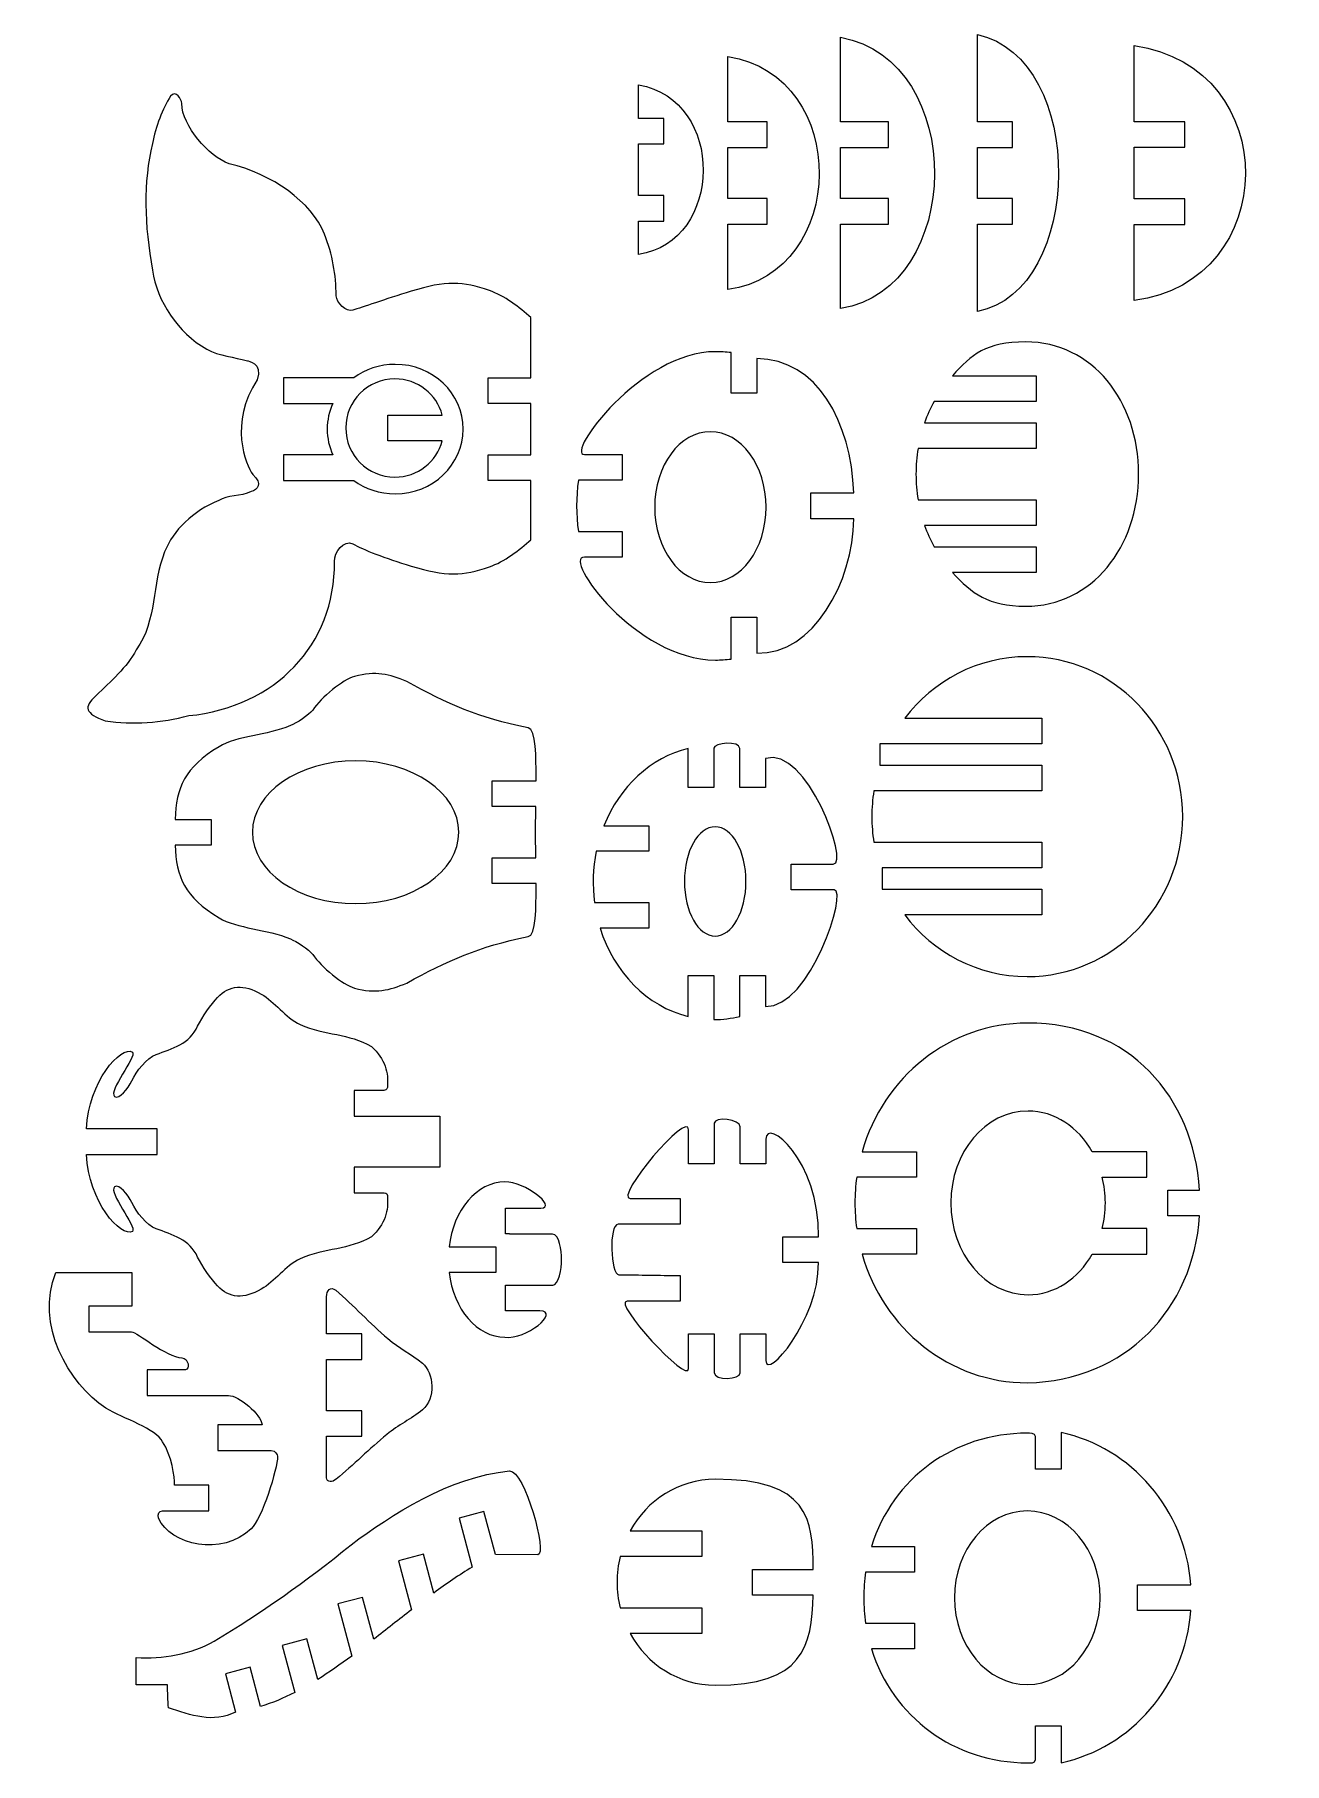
# Model space of a CAD drawing. Header units: inches. Extents: x 40 to 186, y 142 to 345.
import ezdxf

# ---------------------------------------------------------------- set-up
doc = ezdxf.new("R2010")
doc.units = ezdxf.units.IN
doc.header["$MEASUREMENT"] = 0
doc.layers.add('Capa 1', color=7, linetype='Continuous')

msp = doc.modelspace()

# ---------------------------------------------------------------- linework, layer by layer
at = {"layer": 'Capa 1', "lineweight": 20}
for points, knots in [([(133.88, 312.6), (148.33, 314.93), (148.69, 341.65), (133.88, 344.34), (133.88, 344.34), (133.88, 334.46), (133.88, 334.46), (133.88, 334.46), (139.47, 334.46), (139.47, 334.46), (139.47, 334.46), (139.47, 331.46), (139.47, 331.46), (139.47, 331.46), (133.88, 331.46), (133.88, 331.46), (133.88, 331.46), (133.88, 325.47), (133.88, 325.47), (133.88, 325.47), (139.47, 325.47), (139.47, 325.47), (139.47, 325.47), (139.47, 322.47), (139.47, 322.47), (139.47, 322.47), (133.88, 322.47), (133.88, 322.47), (133.88, 322.47), (133.88, 312.6), (133.88, 312.6), (133.88, 312.6), (133.88, 312.6), (133.88, 312.6)], [0, 0, 0, 0, 1, 1, 1, 2, 2, 2, 3, 3, 3, 4, 4, 4, 5, 5, 5, 6, 6, 6, 7, 7, 7, 8, 8, 8, 9, 9, 9, 10, 10, 10, 11, 11, 11, 11]), ([(149.87, 312.27), (162.36, 314.65), (162.67, 341.92), (149.87, 344.66), (149.87, 344.66), (149.87, 334.46), (149.87, 334.46), (149.87, 334.46), (153.99, 334.46), (153.99, 334.46), (153.99, 334.46), (153.99, 331.46), (153.99, 331.46), (153.99, 331.46), (149.87, 331.46), (149.87, 331.46), (149.87, 331.46), (149.87, 325.47), (149.87, 325.47), (149.87, 325.47), (153.99, 325.47), (153.99, 325.47), (153.99, 325.47), (153.99, 322.47), (153.99, 322.47), (153.99, 322.47), (149.87, 322.47), (149.87, 322.47), (149.87, 322.47), (149.87, 312.27), (149.87, 312.27), (149.87, 312.27), (149.87, 312.27), (149.87, 312.27)], [0, 0, 0, 0, 1, 1, 1, 2, 2, 2, 3, 3, 3, 4, 4, 4, 5, 5, 5, 6, 6, 6, 7, 7, 7, 8, 8, 8, 9, 9, 9, 10, 10, 10, 11, 11, 11, 11]), ([(120.7, 314.83), (134.72, 316.76), (135.15, 339.8), (120.7, 342.11), (120.7, 342.11), (120.7, 334.46), (120.7, 334.46), (120.7, 334.46), (125.27, 334.46), (125.27, 334.46), (125.27, 334.46), (125.27, 331.46), (125.27, 331.46), (125.27, 331.46), (120.7, 331.46), (120.7, 331.46), (120.7, 331.46), (120.7, 325.47), (120.7, 325.47), (120.7, 325.47), (125.27, 325.47), (125.27, 325.47), (125.27, 325.47), (125.27, 322.47), (125.27, 322.47), (125.27, 322.47), (120.7, 322.47), (120.7, 322.47), (120.7, 322.47), (120.7, 314.83), (120.7, 314.83), (120.7, 314.83), (120.7, 314.83), (120.7, 314.83)], [0, 0, 0, 0, 1, 1, 1, 2, 2, 2, 3, 3, 3, 4, 4, 4, 5, 5, 5, 6, 6, 6, 7, 7, 7, 8, 8, 8, 9, 9, 9, 10, 10, 10, 11, 11, 11, 11]), ([(168.19, 313.55), (185.34, 315.74), (185.76, 340.86), (168.19, 343.38), (168.19, 343.38), (168.19, 334.47), (168.19, 334.47), (168.19, 334.47), (174.13, 334.47), (174.13, 334.47), (174.13, 334.47), (174.13, 331.47), (174.13, 331.47), (174.13, 331.47), (168.19, 331.47), (168.19, 331.47), (168.19, 331.47), (168.19, 325.46), (168.19, 325.46), (168.19, 325.46), (174.13, 325.46), (174.13, 325.46), (174.13, 325.46), (174.13, 322.46), (174.13, 322.46), (174.13, 322.46), (168.19, 322.46), (168.19, 322.46), (168.19, 322.46), (168.19, 313.55), (168.19, 313.55), (168.19, 313.55), (168.19, 313.55), (168.19, 313.55)], [0, 0, 0, 0, 1, 1, 1, 2, 2, 2, 3, 3, 3, 4, 4, 4, 5, 5, 5, 6, 6, 6, 7, 7, 7, 8, 8, 8, 9, 9, 9, 10, 10, 10, 11, 11, 11, 11]), ([(74.9, 314.1), (74.92, 313.29), (76.1, 312.16), (76.85, 312.41), (77.91, 312.73), (80.6, 313.7), (83.66, 314.63), (87.74, 315.88), (89.67, 315.82), (92.83, 314.72), (94.5, 314.13), (96.38, 312.73), (97.65, 311.55), (97.65, 309.47), (97.65, 307.39), (97.65, 305.31), (97.65, 305.31), (97.65, 304.51), (97.65, 304.51), (97.65, 304.51), (92.65, 304.51), (92.65, 304.51), (92.65, 304.51), (92.65, 301.51), (92.65, 301.51), (92.65, 301.51), (97.65, 301.51), (97.65, 301.51), (97.65, 301.51), (97.65, 295.51), (97.65, 295.51), (97.65, 295.51), (92.65, 295.51), (92.65, 295.51), (92.65, 295.51), (92.65, 292.51), (92.65, 292.51), (92.65, 292.51), (97.65, 292.51), (97.65, 292.51), (97.65, 292.51), (97.65, 291.8), (97.65, 291.8), (97.65, 289.72), (97.65, 287.64), (97.65, 285.56), (96.38, 284.38), (94.5, 282.98), (92.83, 282.39), (89.67, 281.29), (87.74, 281.25), (83.66, 282.48), (80.61, 283.39), (77.99, 284.41), (76.86, 285.08), (75.78, 285.58), (74.67, 284.13), (74.71, 283.01), (74.76, 273.2), (67.78, 266.03), (57.66, 264.98), (54.47, 264.14), (51.15, 263.88), (47.9, 264.39), (45.56, 265.23), (45.29, 265.97), (46.84, 267.33), (48.56, 268.98), (50.41, 270.63), (51.52, 272.68), (54.03, 276.23), (53.28, 280.28), (54.84, 284.15), (55.84, 286.68), (58.13, 288.91), (61.19, 290.15), (62.15, 290.83), (63.73, 290.54), (64.95, 291.21), (65.72, 291.37), (66.36, 292.11), (65.15, 293.2), (64.29, 294.3), (62.35, 299.25), (65.66, 304.27), (66.4, 306.27), (64.52, 306.49), (64.52, 306.49), (62.94, 306.94), (61.27, 307.04), (59.77, 307.84), (56.36, 309.81), (53.96, 313.42), (53.43, 317.09), (52.47, 322.32), (52.31, 327.44), (53.43, 331.91), (53.78, 333.87), (54.6, 336.03), (55.54, 337.44), (56.15, 338.24), (56.81, 337.09), (56.84, 336.61), (56.84, 333.98), (60.06, 330.39), (62.37, 329.55), (67.38, 328.39), (72.04, 325.06), (73.54, 321.32), (74.46, 318.92), (74.89, 316.57), (74.9, 314.1), (74.9, 314.1), (74.9, 314.1), (74.9, 314.1)], [0, 0, 0, 0, 1, 1, 1, 2, 2, 2, 3, 3, 3, 4, 4, 4, 5, 5, 5, 6, 6, 6, 7, 7, 7, 8, 8, 8, 9, 9, 9, 10, 10, 10, 11, 11, 11, 12, 12, 12, 13, 13, 13, 14, 14, 14, 15, 15, 15, 16, 16, 16, 17, 17, 17, 18, 18, 18, 19, 19, 19, 20, 20, 20, 21, 21, 21, 22, 22, 22, 23, 23, 23, 24, 24, 24, 25, 25, 25, 26, 26, 26, 27, 27, 27, 28, 28, 28, 29, 29, 29, 30, 30, 30, 31, 31, 31, 32, 32, 32, 33, 33, 33, 34, 34, 34, 35, 35, 35, 36, 36, 36, 37, 37, 37, 38, 38, 38, 38]), ([(110.24, 318.94), (120.21, 320.4), (120.45, 337.09), (110.24, 338.77), (110.24, 338.77), (110.24, 334.86), (110.24, 334.86), (110.24, 334.86), (113.19, 334.86), (113.19, 334.86), (113.19, 334.86), (113.19, 331.86), (113.19, 331.86), (113.19, 331.86), (110.24, 331.86), (110.24, 331.86), (110.24, 331.86), (110.24, 325.85), (110.24, 325.85), (110.24, 325.85), (113.19, 325.85), (113.19, 325.85), (113.19, 325.85), (113.19, 322.85), (113.19, 322.85), (113.19, 322.85), (110.24, 322.85), (110.24, 322.85), (110.24, 322.85), (110.24, 318.94), (110.24, 318.94), (110.24, 318.94), (110.24, 318.94), (110.24, 318.94)], [0, 0, 0, 0, 1, 1, 1, 2, 2, 2, 3, 3, 3, 4, 4, 4, 5, 5, 5, 6, 6, 6, 7, 7, 7, 8, 8, 8, 9, 9, 9, 10, 10, 10, 11, 11, 11, 11]), ([(103.23, 292.52), (103.23, 292.52), (108.32, 292.52), (108.32, 292.52), (108.32, 292.52), (108.32, 295.52), (108.32, 295.52), (108.32, 295.52), (103.93, 295.52), (103.93, 295.52), (101.63, 295.52), (110.52, 307.56), (119.24, 307.56), (119.86, 307.56), (120.47, 307.52), (121.08, 307.45), (121.08, 307.45), (121.08, 302.71), (121.08, 302.71), (121.08, 302.71), (124.08, 302.71), (124.08, 302.71), (124.08, 302.71), (124.08, 306.75), (124.08, 306.75), (131.15, 306.71), (135.1, 299.33), (135.42, 291.03), (135.42, 291.03), (130.41, 291.03), (130.41, 291.03), (130.41, 291.03), (130.41, 288.02), (130.41, 288.02), (130.41, 288.02), (135.42, 288.02), (135.42, 288.02), (135.34, 280.6), (130.68, 272.1), (124.08, 272.3), (124.08, 272.3), (124.08, 276.49), (124.08, 276.49), (124.08, 276.49), (121.08, 276.49), (121.08, 276.49), (121.08, 276.49), (121.08, 271.6), (121.08, 271.6), (120.47, 271.53), (119.86, 271.49), (119.24, 271.49), (109.93, 271.49), (101.28, 283.53), (103.92, 283.53), (103.92, 283.53), (108.32, 283.53), (108.32, 283.53), (108.32, 283.53), (108.32, 286.53), (108.32, 286.53), (108.32, 286.53), (103.23, 286.53), (103.23, 286.53), (102.93, 288.51), (102.93, 290.54), (103.23, 292.52), (103.23, 292.52), (103.23, 292.52), (103.23, 292.52)], [0, 0, 0, 0, 1, 1, 1, 2, 2, 2, 3, 3, 3, 4, 4, 4, 5, 5, 5, 6, 6, 6, 7, 7, 7, 8, 8, 8, 9, 9, 9, 10, 10, 10, 11, 11, 11, 12, 12, 12, 13, 13, 13, 14, 14, 14, 15, 15, 15, 16, 16, 16, 17, 17, 17, 18, 18, 18, 19, 19, 19, 20, 20, 20, 21, 21, 21, 22, 22, 22, 23, 23, 23, 23]), ([(142.69, 293.24), (142.69, 294.27), (142.77, 295.27), (142.93, 296.24), (147.53, 296.24), (152.13, 296.24), (156.73, 296.24), (156.73, 297.24), (156.73, 298.24), (156.73, 299.24), (152.38, 299.24), (148.04, 299.24), (143.69, 299.24), (143.99, 300.12), (144.37, 300.95), (144.8, 301.74), (148.78, 301.74), (152.75, 301.74), (156.73, 301.74), (156.73, 302.74), (156.73, 303.74), (156.73, 304.74), (153.47, 304.74), (150.21, 304.74), (146.94, 304.74), (149.22, 307.2), (150.82, 308.7), (155.53, 308.7), (163.32, 308.7), (168.72, 301.78), (168.72, 293.24), (168.72, 284.7), (163.26, 277.78), (155.53, 277.78), (151.11, 277.78), (149.22, 279.28), (146.94, 281.74), (150.21, 281.74), (153.47, 281.74), (156.73, 281.74), (156.73, 282.74), (156.73, 283.74), (156.73, 284.74), (152.75, 284.74), (148.78, 284.74), (144.8, 284.74), (144.37, 285.53), (143.99, 286.37), (143.69, 287.24), (148.04, 287.24), (152.38, 287.24), (156.73, 287.24), (156.73, 288.24), (156.73, 289.24), (156.73, 290.24), (152.13, 290.24), (147.53, 290.24), (142.93, 290.24), (142.77, 291.21), (142.69, 292.22), (142.69, 293.24), (142.69, 293.24), (142.69, 293.24), (142.69, 293.24)], [0, 0, 0, 0, 1, 1, 1, 2, 2, 2, 3, 3, 3, 4, 4, 4, 5, 5, 5, 6, 6, 6, 7, 7, 7, 8, 8, 8, 9, 9, 9, 10, 10, 10, 11, 11, 11, 12, 12, 12, 13, 13, 13, 14, 14, 14, 15, 15, 15, 16, 16, 16, 17, 17, 17, 18, 18, 18, 19, 19, 19, 20, 20, 20, 21, 21, 21, 21]), ([(73.85, 298.51), (73.85, 299.57), (74.08, 300.59), (74.5, 301.51), (74.5, 301.51), (68.72, 301.51), (68.72, 301.51), (68.72, 301.51), (68.72, 304.51), (68.72, 304.51), (68.72, 304.51), (76.95, 304.51), (76.95, 304.51), (78.29, 305.49), (79.97, 306.08), (81.8, 306.08), (86.19, 306.08), (89.75, 302.69), (89.75, 298.51), (89.75, 294.33), (86.19, 290.93), (81.8, 290.93), (79.97, 290.93), (78.29, 291.52), (76.95, 292.51), (76.95, 292.51), (68.72, 292.51), (68.72, 292.51), (68.72, 292.51), (68.72, 295.51), (68.72, 295.51), (68.72, 295.51), (74.5, 295.51), (74.5, 295.51), (74.08, 296.43), (73.85, 297.44), (73.85, 298.51), (73.85, 298.51), (73.85, 298.51), (73.85, 298.51)], [0, 0, 0, 0, 1, 1, 1, 2, 2, 2, 3, 3, 3, 4, 4, 4, 5, 5, 5, 6, 6, 6, 7, 7, 7, 8, 8, 8, 9, 9, 9, 10, 10, 10, 11, 11, 11, 12, 12, 12, 13, 13, 13, 13]), ([(76.02, 298.64), (76.02, 301.81), (78.59, 304.38), (81.76, 304.38), (84.41, 304.38), (86.65, 302.58), (87.31, 300.14), (87.31, 300.14), (80.95, 300.14), (80.95, 300.14), (80.95, 300.14), (80.95, 297.14), (80.95, 297.14), (80.95, 297.14), (87.31, 297.14), (87.31, 297.14), (86.65, 294.69), (84.41, 292.89), (81.76, 292.89), (78.59, 292.89), (76.02, 295.46), (76.02, 298.64), (76.02, 298.64), (76.02, 298.64), (76.02, 298.64)], [0, 0, 0, 0, 1, 1, 1, 2, 2, 2, 3, 3, 3, 4, 4, 4, 5, 5, 5, 6, 6, 6, 7, 7, 7, 8, 8, 8, 8]), ([(112.14, 289.37), (112.14, 294.25), (115.06, 298.2), (118.65, 298.2), (122.25, 298.2), (125.16, 294.25), (125.16, 289.37), (125.16, 284.5), (122.25, 280.55), (118.65, 280.55), (115.06, 280.55), (112.14, 284.5), (112.14, 289.37), (112.14, 289.37), (112.14, 289.37), (112.14, 289.37)], [0, 0, 0, 0, 1, 1, 1, 2, 2, 2, 3, 3, 3, 4, 4, 4, 5, 5, 5, 5]), ([(137.53, 253.17), (137.53, 254.19), (137.61, 255.19), (137.76, 256.17), (137.76, 256.17), (157.41, 256.17), (157.41, 256.17), (157.41, 256.17), (157.41, 259.17), (157.41, 259.17), (157.41, 259.17), (138.48, 259.17), (138.48, 259.17), (138.48, 259.17), (138.48, 261.67), (138.48, 261.67), (138.48, 261.67), (157.41, 261.67), (157.41, 261.67), (157.41, 261.67), (157.41, 264.67), (157.41, 264.67), (157.41, 264.67), (141.37, 264.67), (141.37, 264.67), (144.69, 269.05), (149.88, 271.88), (155.7, 271.88), (165.74, 271.88), (173.88, 263.5), (173.88, 253.17), (173.88, 242.84), (165.74, 234.46), (155.7, 234.46), (149.88, 234.46), (144.69, 237.28), (141.37, 241.67), (141.37, 241.67), (157.41, 241.67), (157.41, 241.67), (157.41, 241.67), (157.41, 244.67), (157.41, 244.67), (157.41, 244.67), (138.75, 244.67), (138.75, 244.67), (138.75, 244.67), (138.75, 247.17), (138.75, 247.17), (138.75, 247.17), (157.41, 247.17), (157.41, 247.17), (157.41, 247.17), (157.41, 250.17), (157.41, 250.17), (157.41, 250.17), (137.76, 250.17), (137.76, 250.17), (137.61, 251.15), (137.53, 252.15), (137.53, 253.17), (137.53, 253.17), (137.53, 253.17), (137.53, 253.17)], [0, 0, 0, 0, 1, 1, 1, 2, 2, 2, 3, 3, 3, 4, 4, 4, 5, 5, 5, 6, 6, 6, 7, 7, 7, 8, 8, 8, 9, 9, 9, 10, 10, 10, 11, 11, 11, 12, 12, 12, 13, 13, 13, 14, 14, 14, 15, 15, 15, 16, 16, 16, 17, 17, 17, 18, 18, 18, 19, 19, 19, 20, 20, 20, 21, 21, 21, 21]), ([(98.22, 251.34), (98.22, 251.34), (98.24, 248.34), (98.24, 248.34), (98.24, 248.34), (93.12, 248.34), (93.12, 248.34), (93.12, 248.34), (93.12, 245.34), (93.12, 245.34), (93.12, 245.34), (98.27, 245.34), (98.27, 245.34), (98.27, 245.34), (98.28, 244.66), (98.28, 244.66), (98.26, 242.88), (98.29, 239.21), (97.33, 239.13), (91.54, 237.96), (87.93, 236.33), (83.14, 233.69), (81.12, 232.85), (79.5, 232.43), (77.04, 233.11), (75.67, 233.47), (73.16, 235.59), (72.15, 237.04), (71.72, 237.61), (70.23, 238.61), (69.55, 238.86), (66.83, 240.03), (63.29, 240.06), (61.2, 241.33), (57.14, 243.79), (56.22, 246.11), (56.06, 249.84), (56.06, 249.84), (60.27, 249.84), (60.27, 249.84), (60.27, 249.84), (60.27, 252.84), (60.27, 252.84), (60.27, 252.84), (56.06, 252.84), (56.06, 252.84), (56.22, 256.57), (57.14, 258.89), (61.2, 261.35), (63.29, 262.62), (66.83, 262.65), (69.55, 263.82), (70.23, 264.07), (71.72, 265.07), (72.15, 265.64), (73.16, 267.1), (75.67, 269.22), (77.04, 269.57), (79.5, 270.25), (81.12, 269.84), (83.14, 268.99), (87.93, 266.35), (91.54, 264.72), (97.33, 263.55), (98.29, 263.47), (98.26, 259.8), (98.28, 258.02), (98.28, 258.02), (98.27, 257.34), (98.27, 257.34), (98.27, 257.34), (93.12, 257.34), (93.12, 257.34), (93.12, 257.34), (93.12, 254.34), (93.12, 254.34), (93.12, 254.34), (98.24, 254.34), (98.24, 254.34), (98.24, 254.34), (98.22, 251.34), (98.22, 251.34), (98.22, 251.34), (98.22, 251.34), (98.22, 251.34)], [0, 0, 0, 0, 1, 1, 1, 2, 2, 2, 3, 3, 3, 4, 4, 4, 5, 5, 5, 6, 6, 6, 7, 7, 7, 8, 8, 8, 9, 9, 9, 10, 10, 10, 11, 11, 11, 12, 12, 12, 13, 13, 13, 14, 14, 14, 15, 15, 15, 16, 16, 16, 17, 17, 17, 18, 18, 18, 19, 19, 19, 20, 20, 20, 21, 21, 21, 22, 22, 22, 23, 23, 23, 24, 24, 24, 25, 25, 25, 26, 26, 26, 27, 27, 27, 28, 28, 28, 28]), ([(105.31, 249.11), (105.31, 249.11), (111.47, 249.11), (111.47, 249.11), (111.47, 249.11), (111.47, 252.11), (111.47, 252.11), (111.47, 252.11), (106.21, 252.11), (106.21, 252.11), (108.03, 256.66), (111.66, 260.07), (116.05, 261.15), (116.05, 261.15), (116.05, 256.57), (116.05, 256.57), (116.05, 256.57), (119.05, 256.57), (119.05, 256.57), (119.05, 256.57), (119.05, 261.16), (119.05, 261.16), (119.05, 261.77), (122.08, 262.13), (122.08, 261.14), (122.08, 261.14), (122.08, 256.57), (122.08, 256.57), (122.08, 256.57), (125.08, 256.57), (125.08, 256.57), (125.08, 256.57), (125.08, 259.97), (125.08, 259.97), (129.9, 261.5), (134.96, 247.61), (133.02, 247.61), (133.02, 247.61), (128.1, 247.61), (128.1, 247.61), (128.1, 247.61), (128.1, 244.61), (128.1, 244.61), (128.1, 244.61), (133.13, 244.61), (133.13, 244.61), (134.77, 244.61), (130.34, 230.73), (125.08, 230.97), (125.08, 230.97), (125.08, 234.57), (125.08, 234.57), (125.08, 234.57), (122.08, 234.57), (122.08, 234.57), (122.08, 234.57), (122.08, 229.8), (122.08, 229.8), (121.11, 229.55), (120.09, 229.43), (119.05, 229.43), (119.05, 229.43), (119.05, 234.57), (119.05, 234.57), (119.05, 234.57), (116.05, 234.57), (116.05, 234.57), (116.05, 234.57), (116.05, 229.79), (116.05, 229.79), (111.25, 230.97), (107.37, 234.93), (105.75, 240.12), (105.75, 240.12), (111.47, 240.12), (111.47, 240.12), (111.47, 240.12), (111.47, 243.12), (111.47, 243.12), (111.47, 243.12), (105.1, 243.12), (105.1, 243.12), (104.84, 245.11), (104.91, 247.14), (105.31, 249.11), (105.31, 249.11), (105.31, 249.11), (105.31, 249.11)], [0, 0, 0, 0, 1, 1, 1, 2, 2, 2, 3, 3, 3, 4, 4, 4, 5, 5, 5, 6, 6, 6, 7, 7, 7, 8, 8, 8, 9, 9, 9, 10, 10, 10, 11, 11, 11, 12, 12, 12, 13, 13, 13, 14, 14, 14, 15, 15, 15, 16, 16, 16, 17, 17, 17, 18, 18, 18, 19, 19, 19, 20, 20, 20, 21, 21, 21, 22, 22, 22, 23, 23, 23, 24, 24, 24, 25, 25, 25, 26, 26, 26, 27, 27, 27, 28, 28, 28, 29, 29, 29, 29]), ([(65.1, 251.34), (65.1, 255.95), (70.5, 259.69), (77.17, 259.69), (83.83, 259.69), (89.24, 255.95), (89.24, 251.34), (89.24, 246.73), (83.83, 242.99), (77.17, 242.99), (70.5, 242.99), (65.1, 246.73), (65.1, 251.34), (65.1, 251.34), (65.1, 251.34), (65.1, 251.34)], [0, 0, 0, 0, 1, 1, 1, 2, 2, 2, 3, 3, 3, 4, 4, 4, 5, 5, 5, 5]), ([(115.61, 245.59), (115.61, 249.12), (117.22, 251.98), (119.21, 251.98), (121.2, 251.98), (122.81, 249.12), (122.81, 245.59), (122.81, 242.06), (121.2, 239.2), (119.21, 239.2), (117.22, 239.2), (115.61, 242.06), (115.61, 245.59), (115.61, 245.59), (115.61, 245.59), (115.61, 245.59)], [0, 0, 0, 0, 1, 1, 1, 2, 2, 2, 3, 3, 3, 4, 4, 4, 5, 5, 5, 5]), ([(87.01, 215.14), (87.01, 215.14), (87.01, 218.14), (87.01, 218.14), (87.01, 218.14), (77.01, 218.14), (77.01, 218.14), (77.01, 218.14), (77.01, 221.14), (77.01, 221.14), (78.16, 221.14), (79.31, 221.14), (80.46, 221.14), (80.62, 221.14), (80.85, 221.24), (80.89, 221.46), (81.03, 223.24), (80.64, 224.79), (79.01, 226.28), (76.36, 227.83), (73.63, 227.58), (70.69, 228.84), (68.94, 229.7), (67.7, 231.53), (66.14, 232.4), (64.14, 233.58), (62.39, 233.5), (61.04, 232.01), (60.25, 231.26), (59.26, 229.67), (58.69, 228.66), (57.83, 226.58), (55.67, 226.03), (53.84, 225.34), (52.73, 224.95), (51.54, 223.36), (50.99, 222.24), (50.53, 221.36), (49.54, 220.05), (48.99, 220.43), (48.23, 221.05), (51.54, 225.04), (51.1, 225.63), (49.73, 226.44), (45.94, 222.1), (45.7, 216.64), (45.99, 216.64), (46.29, 216.64), (46.58, 216.64), (46.58, 216.64), (53.97, 216.64), (53.97, 216.64), (53.97, 216.64), (53.97, 213.64), (53.97, 213.64), (51.21, 213.64), (48.46, 213.64), (45.7, 213.64), (45.94, 208.19), (49.73, 203.84), (51.1, 204.65), (51.54, 205.25), (48.23, 209.23), (48.99, 209.86), (49.54, 210.23), (50.53, 208.92), (50.99, 208.04), (51.54, 206.93), (52.73, 205.34), (53.84, 204.95), (55.67, 204.26), (57.83, 203.7), (58.69, 201.63), (59.26, 200.62), (60.25, 199.02), (61.04, 198.27), (62.39, 196.79), (64.14, 196.71), (66.14, 197.89), (67.7, 198.75), (68.94, 200.59), (70.69, 201.45), (73.63, 202.7), (76.36, 202.46), (79.01, 204.01), (80.64, 205.5), (81.03, 207.05), (80.89, 208.83), (80.88, 208.99), (80.82, 209.15), (80.52, 209.15), (80.52, 209.15), (77.01, 209.15), (77.01, 209.15), (77.01, 209.15), (77.01, 212.15), (77.01, 212.15), (77.01, 212.15), (87.01, 212.15), (87.01, 212.15), (87.01, 212.15), (87.01, 215.14), (87.01, 215.14), (87.01, 215.14), (87.01, 215.14), (87.01, 215.14)], [0, 0, 0, 0, 1, 1, 1, 2, 2, 2, 3, 3, 3, 4, 4, 4, 5, 5, 5, 6, 6, 6, 7, 7, 7, 8, 8, 8, 9, 9, 9, 10, 10, 10, 11, 11, 11, 12, 12, 12, 13, 13, 13, 14, 14, 14, 15, 15, 15, 16, 16, 16, 17, 17, 17, 18, 18, 18, 19, 19, 19, 20, 20, 20, 21, 21, 21, 22, 22, 22, 23, 23, 23, 24, 24, 24, 25, 25, 25, 26, 26, 26, 27, 27, 27, 28, 28, 28, 29, 29, 29, 30, 30, 30, 31, 31, 31, 32, 32, 32, 33, 33, 33, 34, 34, 34, 35, 35, 35, 35]), ([(135.55, 207.97), (135.55, 208.99), (135.62, 209.99), (135.76, 210.97), (135.76, 210.97), (142.75, 210.97), (142.75, 210.97), (142.75, 210.97), (142.75, 213.97), (142.75, 213.97), (142.75, 213.97), (136.38, 213.97), (136.38, 213.97), (138.86, 222.67), (146.59, 229.02), (155.73, 229.02), (167.68, 229.02), (175.12, 220.39), (175.85, 209.48), (175.85, 209.48), (172.12, 209.48), (172.12, 209.48), (172.12, 209.48), (172.12, 206.47), (172.12, 206.47), (172.12, 206.47), (175.85, 206.47), (175.85, 206.47), (175.12, 195.56), (167.21, 187.17), (155.73, 186.93), (146.59, 186.93), (138.86, 193.28), (136.38, 201.98), (136.38, 201.98), (142.75, 201.98), (142.75, 201.98), (142.75, 201.98), (142.75, 204.98), (142.75, 204.98), (142.75, 204.98), (135.76, 204.98), (135.76, 204.98), (135.62, 205.96), (135.55, 206.96), (135.55, 207.97), (135.55, 207.97), (135.55, 207.97), (135.55, 207.97)], [0, 0, 0, 0, 1, 1, 1, 2, 2, 2, 3, 3, 3, 4, 4, 4, 5, 5, 5, 6, 6, 6, 7, 7, 7, 8, 8, 8, 9, 9, 9, 10, 10, 10, 11, 11, 11, 12, 12, 12, 13, 13, 13, 14, 14, 14, 15, 15, 15, 16, 16, 16, 16]), ([(107.88, 205.49), (110.48, 205.49), (112.52, 205.49), (115.11, 205.49), (115.11, 206.49), (115.11, 207.49), (115.11, 208.49), (112.78, 208.49), (111.6, 208.49), (109.27, 208.49), (107.34, 208.49), (116.1, 218.98), (116.1, 216.52), (116.1, 215.1), (116.1, 213.97), (116.1, 212.54), (117.1, 212.54), (118.1, 212.54), (119.1, 212.54), (119.1, 214.13), (119.1, 215.72), (119.1, 217.31), (119.1, 218.1), (122.14, 217.77), (122.14, 216.88), (122.14, 215.43), (122.14, 213.99), (122.14, 212.54), (123.14, 212.54), (124.14, 212.54), (125.14, 212.54), (125.14, 213.5), (125.14, 214.47), (125.14, 215.43), (125.14, 218.1), (131.42, 213.02), (131.3, 203.99), (129.9, 203.99), (128.51, 203.99), (127.11, 203.99), (127.11, 202.99), (127.11, 201.99), (127.11, 200.99), (128.51, 200.99), (129.9, 200.99), (131.3, 200.99), (131.31, 194.19), (125.14, 187.11), (125.14, 189.55), (125.14, 190.59), (125.14, 191.62), (125.14, 192.66), (124.14, 192.66), (123.14, 192.66), (122.14, 192.66), (122.14, 191.14), (122.14, 189.62), (122.14, 188.1), (122.14, 187.28), (119.1, 187.17), (119.1, 188.11), (119.1, 189.77), (119.1, 191), (119.1, 192.66), (118.1, 192.66), (117.1, 192.66), (116.1, 192.66), (116.1, 191.16), (116.1, 190.1), (116.1, 188.6), (116.1, 186.66), (107.06, 196.49), (108.93, 196.49), (111.26, 196.49), (112.78, 196.49), (115.11, 196.49), (115.11, 197.49), (115.11, 198.49), (115.11, 199.49), (112.52, 199.49), (110.54, 199.56), (107.94, 199.56), (107, 199.56), (106.73, 205.49), (107.88, 205.49), (107.88, 205.49), (107.88, 205.49), (107.88, 205.49)], [0, 0, 0, 0, 1, 1, 1, 2, 2, 2, 3, 3, 3, 4, 4, 4, 5, 5, 5, 6, 6, 6, 7, 7, 7, 8, 8, 8, 9, 9, 9, 10, 10, 10, 11, 11, 11, 12, 12, 12, 13, 13, 13, 14, 14, 14, 15, 15, 15, 16, 16, 16, 17, 17, 17, 18, 18, 18, 19, 19, 19, 20, 20, 20, 21, 21, 21, 22, 22, 22, 23, 23, 23, 24, 24, 24, 25, 25, 25, 26, 26, 26, 27, 27, 27, 28, 28, 28, 29, 29, 29, 29]), ([(146.76, 207.98), (146.76, 213.91), (150.8, 218.72), (155.79, 218.72), (158.91, 218.72), (161.67, 216.84), (163.29, 213.97), (163.29, 213.97), (169.69, 213.97), (169.69, 213.97), (169.69, 213.97), (169.69, 210.97), (169.69, 210.97), (169.69, 210.97), (164.47, 210.97), (164.47, 210.97), (164.7, 210.02), (164.83, 209.02), (164.83, 207.98), (164.83, 206.93), (164.7, 205.93), (164.47, 204.98), (164.47, 204.98), (169.69, 204.98), (169.69, 204.98), (169.69, 204.98), (169.69, 201.98), (169.69, 201.98), (169.69, 201.98), (163.29, 201.98), (163.29, 201.98), (161.67, 199.11), (158.91, 197.23), (155.79, 197.23), (150.8, 197.23), (146.76, 202.04), (146.76, 207.98), (146.76, 207.98), (146.76, 207.98), (146.76, 207.98)], [0, 0, 0, 0, 1, 1, 1, 2, 2, 2, 3, 3, 3, 4, 4, 4, 5, 5, 5, 6, 6, 6, 7, 7, 7, 8, 8, 8, 9, 9, 9, 10, 10, 10, 11, 11, 11, 12, 12, 12, 13, 13, 13, 13]), ([(88.09, 202.83), (88.61, 207.14), (91.34, 210.43), (94.63, 210.43), (96.97, 210.48), (100.78, 207.49), (98.82, 207.35), (98.82, 207.35), (94.7, 207.35), (94.7, 207.35), (94.7, 207.35), (94.7, 204.35), (94.7, 204.35), (94.7, 204.35), (95.15, 204.35), (95.15, 204.35), (95.15, 204.35), (95.15, 204.34), (95.15, 204.34), (97.06, 204.34), (98.28, 204.34), (100.19, 204.34), (100.98, 204.34), (101.26, 202.4), (101.26, 201.35), (101.26, 200.3), (100.92, 198.35), (100.22, 198.35), (98.31, 198.35), (97.06, 198.35), (95.15, 198.35), (95.15, 198.35), (95.15, 198.35), (95.15, 198.35), (95.15, 198.35), (94.7, 198.35), (94.7, 198.35), (94.7, 198.35), (94.7, 195.35), (94.7, 195.35), (94.7, 195.35), (98.71, 195.35), (98.71, 195.35), (101.15, 195.31), (97.07, 191.89), (94.63, 192.27), (91.35, 192.27), (88.62, 195.54), (88.09, 199.83), (88.09, 199.83), (93.57, 199.83), (93.57, 199.83), (93.57, 199.83), (93.57, 202.83), (93.57, 202.83), (93.57, 202.83), (88.09, 202.83), (88.09, 202.83), (88.09, 202.83), (88.09, 202.83), (88.09, 202.83)], [0, 0, 0, 0, 1, 1, 1, 2, 2, 2, 3, 3, 3, 4, 4, 4, 5, 5, 5, 6, 6, 6, 7, 7, 7, 8, 8, 8, 9, 9, 9, 10, 10, 10, 11, 11, 11, 12, 12, 12, 13, 13, 13, 14, 14, 14, 15, 15, 15, 16, 16, 16, 17, 17, 17, 18, 18, 18, 19, 19, 19, 20, 20, 20, 20]), ([(42.12, 199.82), (39.64, 193.81), (43.58, 186.88), (47.97, 183.95), (50.04, 182.74), (53.89, 181.57), (54.6, 180.01), (55.65, 178.48), (56.03, 175.91), (55.99, 174.96), (55.99, 174.96), (60, 174.96), (60, 174.96), (60, 174.96), (60, 171.96), (60, 171.96), (60, 171.96), (54.59, 171.96), (54.59, 171.96), (54.14, 171.96), (54.03, 171.59), (54.14, 171.09), (55.49, 167.99), (61.58, 166.53), (64.95, 169.85), (66.21, 170.97), (68.05, 176.91), (68.05, 178.33), (67.99, 178.44), (67.85, 179.03), (67.28, 179.03), (67.28, 179.03), (61.06, 179.03), (61.06, 179.03), (61.06, 179.03), (61.06, 182.03), (61.06, 182.03), (61.06, 182.03), (66.23, 182.03), (66.23, 182.03), (66.15, 183.26), (63.46, 185.45), (62.3, 185.45), (62.3, 185.45), (52.79, 185.45), (52.79, 185.45), (52.79, 185.45), (52.79, 188.45), (52.79, 188.45), (52.79, 188.45), (57.29, 188.45), (57.29, 188.45), (57.79, 188.45), (57.7, 189.82), (56.85, 189.85), (55.04, 189.9), (51.63, 192.89), (50.95, 192.89), (50.95, 192.89), (45.98, 192.89), (45.98, 192.89), (45.98, 192.89), (45.98, 195.89), (45.98, 195.89), (45.98, 195.89), (51, 195.89), (51, 195.89), (51, 195.89), (51, 199.85), (51, 199.85), (47.91, 199.84), (45.21, 199.83), (42.12, 199.82), (42.12, 199.82), (42.12, 199.82), (42.12, 199.82)], [0, 0, 0, 0, 1, 1, 1, 2, 2, 2, 3, 3, 3, 4, 4, 4, 5, 5, 5, 6, 6, 6, 7, 7, 7, 8, 8, 8, 9, 9, 9, 10, 10, 10, 11, 11, 11, 12, 12, 12, 13, 13, 13, 14, 14, 14, 15, 15, 15, 16, 16, 16, 17, 17, 17, 18, 18, 18, 19, 19, 19, 20, 20, 20, 21, 21, 21, 22, 22, 22, 23, 23, 23, 24, 24, 24, 25, 25, 25, 25]), ([(84.99, 189.22), (83.66, 190.3), (82.27, 191), (80.95, 192.1), (78.83, 193.85), (76.96, 196), (74.85, 197.75), (74.25, 198.25), (73.78, 197.74), (73.77, 197), (73.77, 197), (73.77, 192.67), (73.77, 192.67), (73.77, 192.67), (77.91, 192.67), (77.91, 192.67), (77.91, 192.67), (77.91, 189.67), (77.91, 189.67), (77.91, 189.67), (73.77, 189.67), (73.77, 189.67), (73.77, 189.67), (73.77, 183.67), (73.77, 183.67), (73.77, 183.67), (77.91, 183.67), (77.91, 183.67), (77.91, 183.67), (77.91, 180.67), (77.91, 180.67), (77.91, 180.67), (73.77, 180.67), (73.77, 180.67), (73.77, 180.67), (73.77, 175.81), (73.77, 175.81), (73.82, 175.3), (74.44, 175.27), (74.89, 175.65), (76.95, 177.35), (78.77, 179.19), (80.83, 180.9), (82.15, 181.99), (83.67, 182.69), (84.99, 183.78), (86.55, 185.06), (86.33, 188.13), (84.99, 189.22), (84.99, 189.22), (84.99, 189.22), (84.99, 189.22)], [0, 0, 0, 0, 1, 1, 1, 2, 2, 2, 3, 3, 3, 4, 4, 4, 5, 5, 5, 6, 6, 6, 7, 7, 7, 8, 8, 8, 9, 9, 9, 10, 10, 10, 11, 11, 11, 12, 12, 12, 13, 13, 13, 14, 14, 14, 15, 15, 15, 16, 16, 16, 17, 17, 17, 17]), ([(136.58, 161.8), (136.58, 162.82), (136.66, 163.82), (136.8, 164.79), (136.8, 164.79), (142.52, 164.79), (142.52, 164.79), (142.52, 164.79), (142.52, 167.79), (142.52, 167.79), (142.52, 167.79), (137.48, 167.79), (137.48, 167.79), (139.95, 175.76), (147.14, 181.04), (155.69, 181.04), (156, 181.04), (156.66, 181.02), (156.66, 180.66), (156.66, 180.66), (156.66, 176.81), (156.66, 176.81), (156.66, 176.81), (159.66, 176.81), (159.66, 176.81), (159.66, 176.81), (159.66, 181.11), (159.66, 181.11), (167.88, 179.35), (174.18, 172.13), (174.82, 163.3), (174.82, 163.3), (168.57, 163.3), (168.57, 163.3), (168.57, 163.3), (168.57, 160.3), (168.57, 160.3), (168.57, 160.3), (174.82, 160.3), (174.82, 160.3), (174.18, 151.46), (167.88, 144.25), (159.66, 142.48), (159.66, 142.48), (159.66, 146.8), (159.66, 146.8), (159.66, 146.8), (156.66, 146.8), (156.66, 146.8), (156.66, 146.8), (156.66, 142.85), (156.66, 142.85), (156.66, 142.4), (156.04, 142.47), (155.73, 142.47), (147.19, 142.47), (139.95, 147.83), (137.48, 155.8), (137.48, 155.8), (142.52, 155.8), (142.52, 155.8), (142.52, 155.8), (142.52, 158.8), (142.52, 158.8), (142.52, 158.8), (136.8, 158.8), (136.8, 158.8), (136.66, 159.78), (136.58, 160.78), (136.58, 161.8), (136.58, 161.8), (136.58, 161.8), (136.58, 161.8)], [0, 0, 0, 0, 1, 1, 1, 2, 2, 2, 3, 3, 3, 4, 4, 4, 5, 5, 5, 6, 6, 6, 7, 7, 7, 8, 8, 8, 9, 9, 9, 10, 10, 10, 11, 11, 11, 12, 12, 12, 13, 13, 13, 14, 14, 14, 15, 15, 15, 16, 16, 16, 17, 17, 17, 18, 18, 18, 19, 19, 19, 20, 20, 20, 21, 21, 21, 22, 22, 22, 23, 23, 23, 24, 24, 24, 24]), ([(51.52, 154.78), (51.52, 153.72), (51.52, 152.66), (51.52, 151.6), (52.73, 151.6), (53.95, 151.6), (55.16, 151.6), (55.2, 150.7), (55.24, 149.8), (55.28, 148.9), (57.9, 148.05), (60.52, 147.08), (63.14, 148.41), (63.14, 148.41), (61.94, 152.87), (61.94, 152.87), (61.94, 152.87), (64.84, 153.65), (64.84, 153.65), (64.84, 153.65), (66.06, 149.08), (66.06, 149.08), (67.4, 149.47), (68.73, 150.02), (70.05, 150.7), (70.05, 150.7), (68.58, 156.19), (68.58, 156.19), (68.58, 156.19), (71.48, 156.97), (71.48, 156.97), (71.48, 156.97), (72.75, 152.23), (72.75, 152.23), (74.07, 153.06), (75.39, 153.98), (76.71, 154.96), (76.71, 154.96), (75.08, 161.06), (75.08, 161.06), (75.08, 161.06), (77.98, 161.83), (77.98, 161.83), (77.98, 161.83), (79.29, 156.93), (79.29, 156.93), (80.76, 158.07), (82.23, 159.24), (83.72, 160.39), (83.72, 160.39), (82.19, 166.09), (82.19, 166.09), (82.19, 166.09), (85.09, 166.87), (85.09, 166.87), (85.09, 166.87), (86.31, 162.34), (86.31, 162.34), (87.78, 163.42), (89.28, 164.45), (90.8, 165.38), (90.8, 165.38), (89.27, 171.09), (89.27, 171.09), (89.27, 171.09), (92.17, 171.87), (92.17, 171.87), (92.17, 171.87), (93.52, 166.84), (93.52, 166.84), (93.52, 166.84), (98.46, 166.8), (98.46, 166.8), (99.64, 166.76), (96.96, 176.75), (95.15, 176.62), (88.1, 175.92), (81.35, 171.51), (76.65, 167.99), (71.31, 163.64), (66.09, 159.99), (60.63, 156.69), (57.94, 155.17), (54.55, 154.59), (51.52, 154.78), (51.52, 154.78), (51.52, 154.78), (51.52, 154.78)], [0, 0, 0, 0, 1, 1, 1, 2, 2, 2, 3, 3, 3, 4, 4, 4, 5, 5, 5, 6, 6, 6, 7, 7, 7, 8, 8, 8, 9, 9, 9, 10, 10, 10, 11, 11, 11, 12, 12, 12, 13, 13, 13, 14, 14, 14, 15, 15, 15, 16, 16, 16, 17, 17, 17, 18, 18, 18, 19, 19, 19, 20, 20, 20, 21, 21, 21, 22, 22, 22, 23, 23, 23, 24, 24, 24, 25, 25, 25, 26, 26, 26, 27, 27, 27, 28, 28, 28, 29, 29, 29, 29]), ([(107.74, 163.6), (107.74, 164.63), (107.86, 165.64), (108.1, 166.6), (108.1, 166.6), (117.67, 166.6), (117.67, 166.6), (117.67, 166.6), (117.67, 169.6), (117.67, 169.6), (117.67, 169.6), (109.26, 169.6), (109.26, 169.6), (111.24, 173.21), (114.96, 175.64), (119.21, 175.64), (130.08, 175.69), (130.66, 171.05), (130.68, 165.1), (130.68, 165.1), (123.57, 165.1), (123.57, 165.1), (123.57, 165.1), (123.57, 162.1), (123.57, 162.1), (123.57, 162.1), (130.67, 162.1), (130.67, 162.1), (130.56, 156.14), (129.44, 151.45), (119.21, 151.56), (114.96, 151.56), (111.24, 153.99), (109.26, 157.6), (109.26, 157.6), (117.67, 157.6), (117.67, 157.6), (117.67, 157.6), (117.67, 160.6), (117.67, 160.6), (117.67, 160.6), (108.1, 160.6), (108.1, 160.6), (107.86, 161.56), (107.74, 162.56), (107.74, 163.6), (107.74, 163.6), (107.74, 163.6), (107.74, 163.6)], [0, 0, 0, 0, 1, 1, 1, 2, 2, 2, 3, 3, 3, 4, 4, 4, 5, 5, 5, 6, 6, 6, 7, 7, 7, 8, 8, 8, 9, 9, 9, 10, 10, 10, 11, 11, 11, 12, 12, 12, 13, 13, 13, 14, 14, 14, 15, 15, 15, 16, 16, 16, 16]), ([(147.18, 161.79), (147.18, 167.4), (151, 171.94), (155.7, 171.94), (160.41, 171.94), (164.23, 167.4), (164.23, 161.79), (164.23, 156.18), (160.41, 151.64), (155.7, 151.64), (151, 151.64), (147.18, 156.18), (147.18, 161.79), (147.18, 161.79), (147.18, 161.79), (147.18, 161.79)], [0, 0, 0, 0, 1, 1, 1, 2, 2, 2, 3, 3, 3, 4, 4, 4, 5, 5, 5, 5])]:
    msp.add_open_spline(points, degree=3, knots=knots, dxfattribs=at)

doc.saveas('drawing.dxf')
